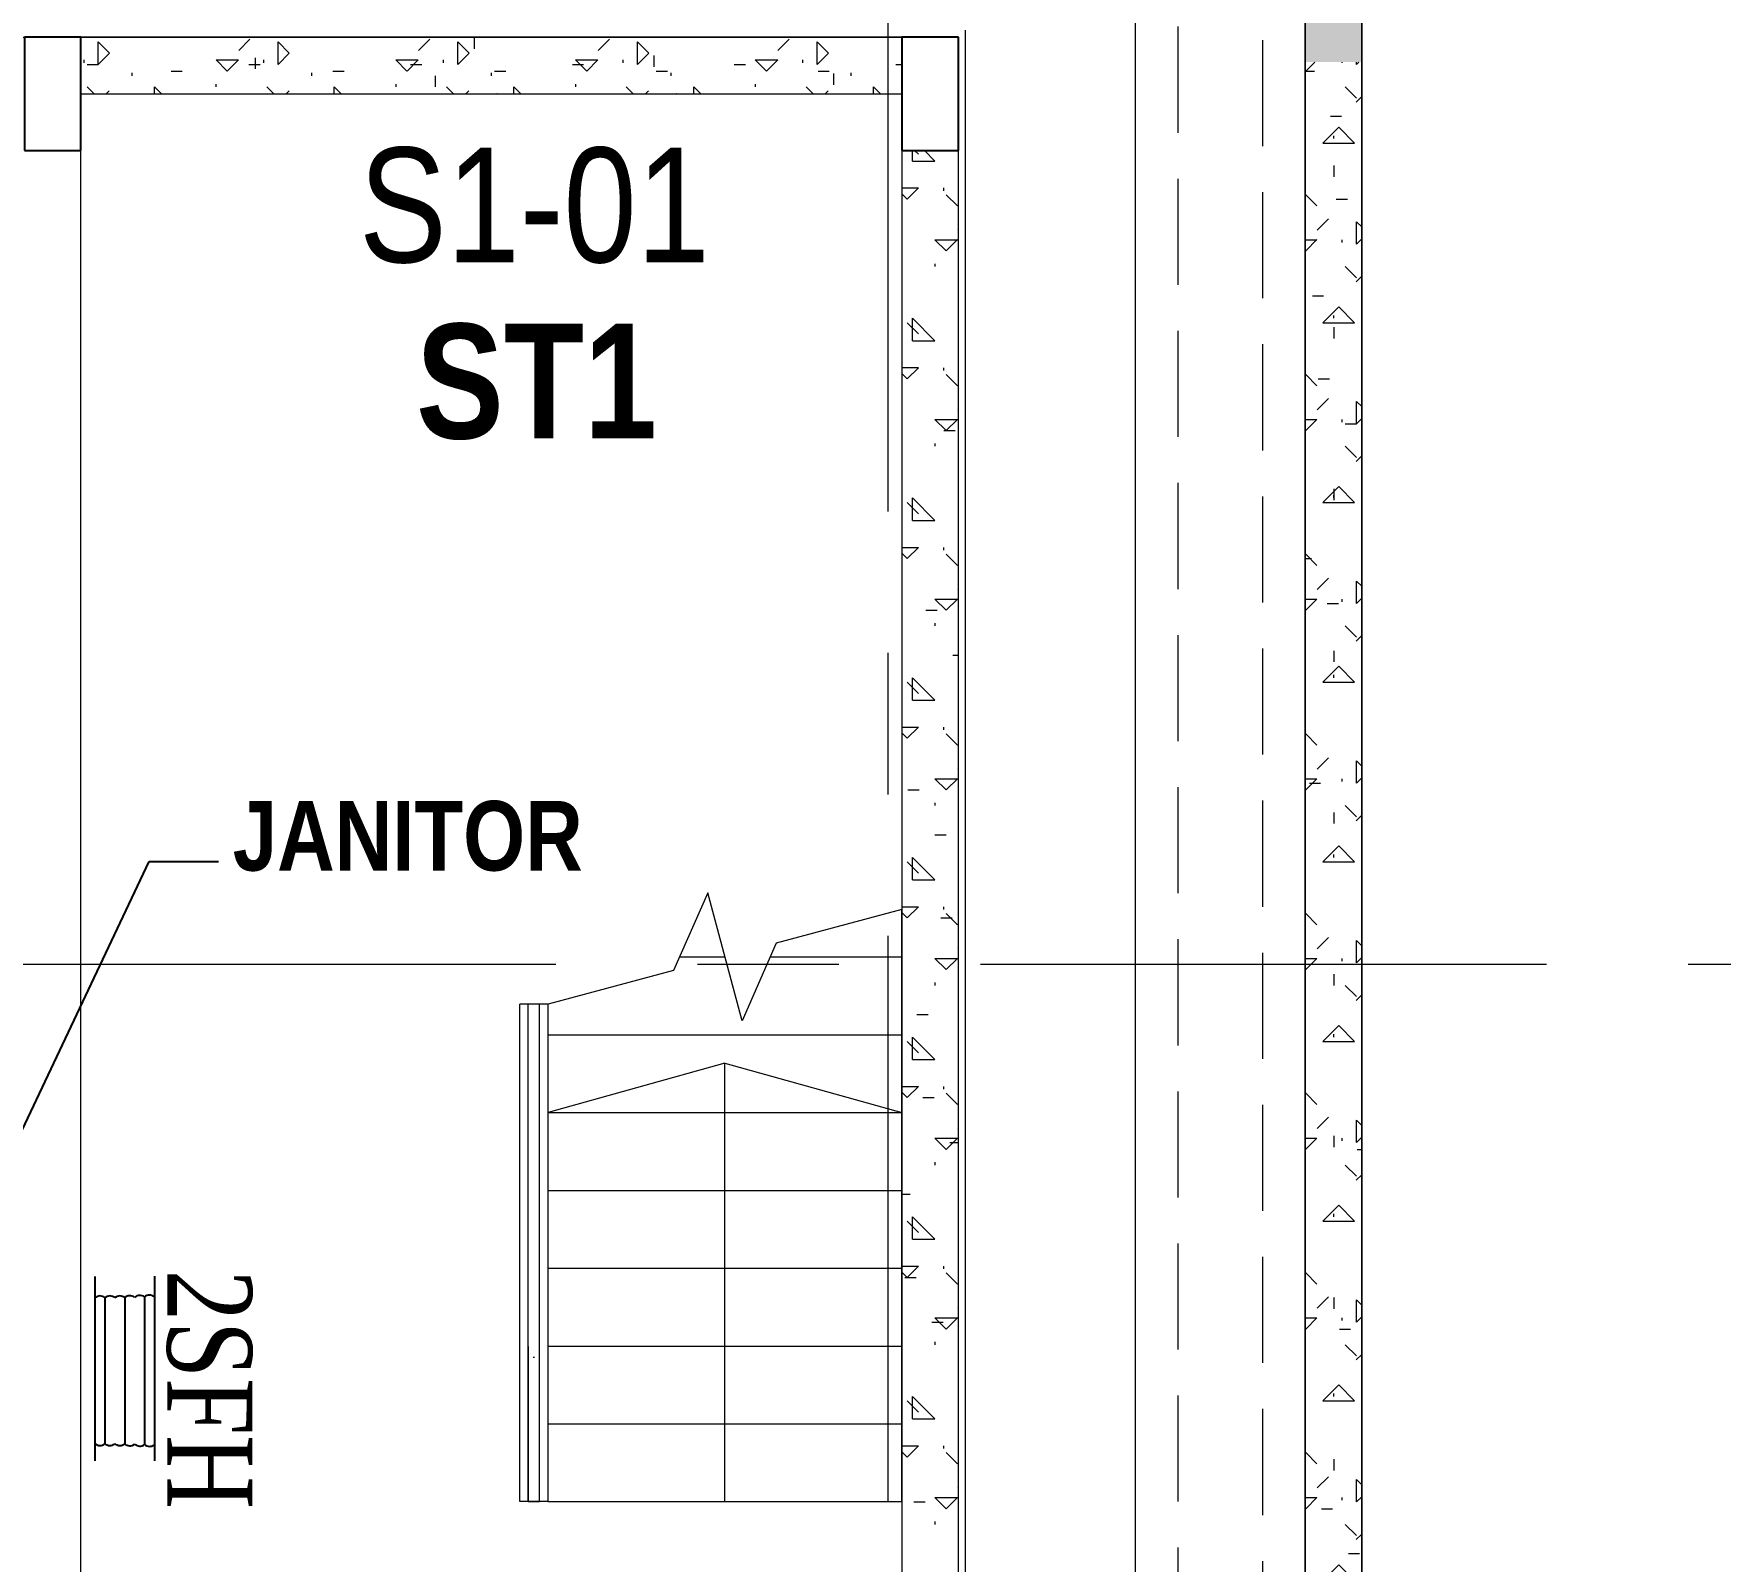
# Model space of a CAD drawing. Header units: millimetres. Extents: x -282761 to 137668, y -273845 to 94451.
# Drawn here: x 11004 to 16962, y -19735 to -14337 of the extents above; entities that cross this region are included whole.
import ezdxf
from ezdxf import colors
from ezdxf.entities.mleader import LeaderData, LeaderLine
from ezdxf.math import Vec2, Vec3

# ---------------------------------------------------------------- set-up
doc = ezdxf.new("R2010")
doc.units = ezdxf.units.MM
doc.linetypes.add('BLK_2 - 1ST__2ND_STOREY_PLAN-archi clean_11 SEPT 2024$0$IDA - Grid Line', pattern=[3500, 2000, -500, 500, -500])
doc.linetypes.add('BLK_2 - 1ST__2ND_STOREY_PLAN-archi clean_11 SEPT 2024$0$IDA - Hidden 065', pattern=[537.5, 375, -162.5])
for name, color, linetype in [('ANNOTATION', 7, 'Continuous'), ('M-_FIRE----_E-', 14, 'Continuous'), ('ROOMNAME', 7, 'Continuous')]:
    doc.layers.add(name, color=color, linetype=linetype)
for name, color, linetype, lineweight in [('BLK_2 - 1ST__2ND_STOREY_PLAN-archi clean_11 SEPT 2024$0$0-1', 8, 'Continuous', 5), ('BLK_2 - 1ST__2ND_STOREY_PLAN-archi clean_11 SEPT 2024$0$1599_DB_A_BLK2_HQ_R21- LINKVIEW_BLK2_1ST STOREY Toilet JOH$0$A-_HANR----_E3', 8, 'Continuous', 9), ('BLK_2 - 1ST__2ND_STOREY_PLAN-archi clean_11 SEPT 2024$0$1599_DB_A_BLK2_HQ_R21- LINKVIEW_BLK2_1ST STOREY Toilet JOH$0$A-_HANR----_E6', 8, 'Continuous', 9), ('BLK_2 - 1ST__2ND_STOREY_PLAN-archi clean_11 SEPT 2024$0$1599_DB_A_BLK2_HQ_R21- LINKVIEW_BLK2_1ST STOREY Toilet JOH$0$S-_COLN----_E', 8, 'Continuous', 9), ('BLK_2 - 1ST__2ND_STOREY_PLAN-archi clean_11 SEPT 2024$0$1599_DB_A_BLK2_HQ_R21- LINKVIEW_BLK2_1ST STOREY Toilet JOH$0$S-_COLN----_E-1', 8, 'Continuous', 25), ('BLK_2 - 1ST__2ND_STOREY_PLAN-archi clean_11 SEPT 2024$0$_CATCHMENT_DRAIN', 8, 'Continuous', 0), ('BLK_2 - 1ST__2ND_STOREY_PLAN-archi clean_11 SEPT 2024$0$_CATCHMENT_DRAIN_HD', 8, 'BLK_2 - 1ST__2ND_STOREY_PLAN-archi clean_11 SEPT 2024$0$IDA - Hidden 065', 0), ('BLK_2 - 1ST__2ND_STOREY_PLAN-archi clean_11 SEPT 2024$0$A-_DETA----_E-1', 8, 'Continuous', 9), ('BLK_2 - 1ST__2ND_STOREY_PLAN-archi clean_11 SEPT 2024$0$A-_FLOR----_E', 8, 'Continuous', 9), ('BLK_2 - 1ST__2ND_STOREY_PLAN-archi clean_11 SEPT 2024$0$A-_HANR----_E6', 8, 'Continuous', 9), ('BLK_2 - 1ST__2ND_STOREY_PLAN-archi clean_11 SEPT 2024$0$A-_HANR----_E6-1', 8, 'Continuous', 9), ('BLK_2 - 1ST__2ND_STOREY_PLAN-archi clean_11 SEPT 2024$0$A-_WALL----_E', 8, 'Continuous', 9), ('BLK_2 - 1ST__2ND_STOREY_PLAN-archi clean_11 SEPT 2024$0$A-_WALL----_E-1', 8, 'Continuous', 18), ('BLK_2 - 1ST__2ND_STOREY_PLAN-archi clean_11 SEPT 2024$0$A-_WALL----_H-1', 8, 'Continuous', 9), ('BLK_2 - 1ST__2ND_STOREY_PLAN-archi clean_11 SEPT 2024$0$A-_WALLPRTN_E-1', 8, 'Continuous', 18), ('BLK_2 - 1ST__2ND_STOREY_PLAN-archi clean_11 SEPT 2024$0$S-_ANOTGRID_E-1', 8, 'BLK_2 - 1ST__2ND_STOREY_PLAN-archi clean_11 SEPT 2024$0$IDA - Grid Line', 9), ('BLK_2 - 1ST__2ND_STOREY_PLAN-archi clean_11 SEPT 2024$0$S-_COLN----_E-1', 8, 'Continuous', 25), ('BLK_2 - 1ST__2ND_STOREY_PLAN-archi clean_11 SEPT 2024$0$S-_COLN----_E-2', 8, 'Continuous', 9), ('BLK_2 - 1ST__2ND_STOREY_PLAN-archi clean_11 SEPT 2024$0$S-_COLN----_E-3', 8, 'Continuous', 9), ('BLK_2 - 1ST__2ND_STOREY_PLAN-archi clean_11 SEPT 2024$0$S-_STRC----_A', 8, 'Continuous', 9), ('BLK_2 - 1ST__2ND_STOREY_PLAN-archi clean_11 SEPT 2024$0$S-_STRC----_E', 8, 'Continuous', 9)]:
    doc.layers.add(name, color=color, linetype=linetype, lineweight=lineweight)
doc.styles.add('BLK_2 - 1ST__2ND_STOREY_PLAN_12  JUNE 2024$0$Arial Narrow_2', font='ARIALN.TTF', dxfattribs={"height": 500})
doc.styles.add('BLK_2 - 1ST__2ND_STOREY_PLAN_12  JUNE 2024$0$Arial Narrow_B_2', font='ARIALNB.TTF', dxfattribs={"height": 500})
doc.styles.get("Standard").update_dxf_attribs({"font": 'arial.ttf'})
doc.styles.add('TIME', font='times.ttf', dxfattribs={"width": 0.8})
doc.dimstyles.new('ROOM', dxfattribs={"dimscale": 1000, "dimtxt": 0.18, "dimasz": 0.18, "dimexe": 0.18, "dimexo": 0.0625, "dimgap": 0.09, "dimtad": 0, "dimtih": 1, "dimtoh": 1, "dimdec": 0, "dimzin": 0, "dimdsep": 46, "dimtxsty": 'Standard', "dimblk": 'OBLIQUE', "dimcen": 0.09, "dimadec": 0, "dimazin": 0, "dimtfac": 1, "dimtdec": 0, "dimtofl": 0, "dimtmove": 0, "dimatfit": 3, "dimldrblk": 'DOT', "dimfxl": 1, "dimtolj": 1, "dimtzin": 0, "dimarcsym": 0})
pattern_1 = [(0, (0, 0), (635, 635), [79.375, -555.625]), (90, (0, 0), (-635, 635), [79.375, -555.625]), (135, (79.38, 0), (-635.0003, 0), [112.253, -785.772]), (0, (79.4, 357.2), (635, 635), [79.375, -555.625]), (45, (119.06, 317.5), (0, 635.0003), [56.127, -841.899]), (135, (119.06, 317.5), (-635.0003, 0), [56.127, -841.899]), (0, (317.5, 515.94), (635, 635), [112.253, -522.747]), (45, (317.5, 515.94), (0, 635.0003), [79.375, -818.651]), (135, (429.75, 515.94), (-635.0003, 0), [79.375, -818.651]), (90, (436.56, 158.75), (-635, 635), [79.375, -555.625]), (45, (436.56, 158.75), (0, 635.0003), [56.127, -841.899]), (135, (476.25, 198.44), (-635.0003, 0), [56.127, -841.899]), (0, (79.4, 158.75), (635, 635), [39.687, -531.812]), (0, (555.6, 317.5), (635, 635), [39.687, -531.812]), (90, (357.2, 396.9), (-635, 635), [39.687, -531.812]), (135, (436.56, 39.7), (-635.0003, 0), [56.127, -841.899]), (135, (158.75, 476.25), (-635.0003, 0), [56.127, -841.899]), (45, (297.66, 208.36), (0, 635.0003), [56.127, -841.899]), (90, (218.3, 79.4), (-635, 635), [9.922, -625.078]), (90, (248.05, 347.27), (-635, 635), [9.922, -625.078]), (90, (545.7, 456.4), (-635, 635), [9.922, -625.078]), (90, (555.6, 119.06), (-635, 635), [9.922, -625.078])]
pattern_2 = [(0, (-131307.1, -42727.7), (635, 635), [79.375, -555.625]), (90, (-131307.1, -42727.7), (-635, 635), [79.375, -555.625]), (135, (-131227.7, -42727.7), (-635, 0), [112.253, -785.772]), (0, (-131227.7, -42370.5), (635, 635), [79.375, -555.625]), (45, (-131188, -42410.2), (0, 635), [56.127, -841.899]), (135, (-131188, -42410.2), (-635, 0), [56.127, -841.899]), (0, (-130989.6, -42211.8), (635, 635), [112.253, -522.747]), (45, (-130989.6, -42211.8), (0, 635), [79.375, -818.651]), (135, (-130877.33, -42211.8), (-635, 0), [79.375, -818.651]), (90, (-130870.5, -42568.96), (-635, 635), [79.375, -555.625]), (45, (-130870.5, -42568.96), (0, 635), [56.127, -841.899]), (135, (-130830.83, -42529.3), (-635, 0), [56.127, -841.899]), (0, (-131227.7, -42568.96), (635, 635), [39.687, -531.812]), (0, (-130751.46, -42410.2), (635, 635), [39.687, -531.812]), (90, (-130949.9, -42330.84), (-635, 635), [39.687, -531.813]), (135, (-130870.5, -42688.03), (-635, 0), [56.127, -841.899]), (135, (-131148.33, -42251.46), (-635, 0), [56.127, -841.899]), (45, (-131009.43, -42519.36), (0, 635), [56.127, -841.899]), (90, (-131088.8, -42648.34), (-635, 635), [9.922, -625.078]), (90, (-131059.03, -42380.45), (-635, 635), [9.922, -625.078]), (90, (-130761.4, -42271.3), (-635, 635), [9.922, -625.078]), (90, (-130751.46, -42608.65), (-635, 635), [9.922, -625.078])]

# ---------------------------------------------------------------- blocks, each defined once
blk = doc.blocks.new('2SFH')
for p, q in [((-60515.9, -53977.6), (-59701.4, -53977.6)), ((-60424.2, -54021.3), (-59773.1, -54021.3)), ((-60421.6, -54108.9), (-59775.7, -54108.9)), ((-60421.6, -54196.5), (-59775.7, -54196.5)), ((-60514.8, -54240.3), (-59700.3, -54240.3))]:
    blk.add_line(p, q)
for centre, start, end in [((-60398.7, -53998.7), 141.73316, 221.64157), ((-59798.6, -53998.7), 318.35843, 38.26684), ((-60397.4, -54042.5), 141.73316, 221.64157), ((-60396.1, -54086.2), 141.73316, 221.64157), ((-59801.2, -54086.2), 318.35843, 38.26684), ((-59799.9, -54042.5), 318.35843, 38.26684), ((-60394.8, -54130), 141.73316, 221.64157), ((-59802.5, -54130), 318.35843, 38.26684), ((-60394.8, -54173.8), 141.73316, 221.64157), ((-60394.8, -54217.6), 141.73316, 221.64157), ((-59802.5, -54173.8), 318.35843, 38.26684), ((-59802.5, -54217.6), 318.35843, 38.26684)]:
    blk.add_arc(centre, 34.1, start, end)
at = {"style": 'TIME', "width": 0.8}
blk.add_text('2SFH', height=375, dxfattribs=at).set_placement((-60545.1, -53920.9))
blk = doc.blocks.new('_Dot')
at = {"color": 0, "linetype": 'ByBlock', "lineweight": -2}
blk.add_line((-0.5, 0), (-1, 0), dxfattribs=at)
at = {"color": 0, "linetype": 'ByBlock', "const_width": 0.5}
blk.add_lwpolyline([(-0.25, 0, 1), (0.25, 0, 1)], format="xyb", close=True, dxfattribs=at)
blk = doc.blocks.new('_Oblique')
at = {"color": 0, "linetype": 'ByBlock', "lineweight": -2}
blk.add_line((-0.5, -0.5), (0.5, 0.5), dxfattribs=at)
blk = doc.blocks.new('BLK_2 - 1ST__2ND_STOREY_PLAN-archi clean_11 SEPT 2024$0$Top Rail Type - Top Rail_Internal_-3065564-BLK 2 1ST STOREY PLAN')
at = {"layer": 'BLK_2 - 1ST__2ND_STOREY_PLAN-archi clean_11 SEPT 2024$0$A-_HANR----_E6'}
for p, q in [((12750.7, -18976.7), (12750.7, -19524.7)), ((12790.7, -19524.7), (12790.7, -18976.7)), ((12768.6, -19013.7), (12772.8, -19013.7))]:
    blk.add_line(p, q, dxfattribs=at)
at = {"layer": 'BLK_2 - 1ST__2ND_STOREY_PLAN-archi clean_11 SEPT 2024$0$A-_HANR----_E6', "flags": 128}
for points in [[(12788, -19524.7), (12784.9, -19524.7), (12780.7, -19524.7), (12775.9, -19524.7), (12770.7, -19524.7), (12765.5, -19524.7), (12760.7, -19524.7), (12756.6, -19524.7), (12753.4, -19524.7)], [(12753.4, -19524.7), (12756.6, -19524.7), (12760.7, -19524.7), (12765.5, -19524.7), (12770.7, -19524.7), (12775.9, -19524.7), (12780.7, -19524.7), (12784.9, -19524.7), (12788, -19524.7)]]:
    blk.add_lwpolyline(points, dxfattribs=at)
blk = doc.blocks.new('BLK_2 - 1ST__2ND_STOREY_PLAN-archi clean_11 SEPT 2024$0$Top Rail Type - Top Rail_Internal_-V4-BLK 2 1ST STOREY PLAN')
at = {"layer": 'BLK_2 - 1ST__2ND_STOREY_PLAN-archi clean_11 SEPT 2024$0$A-_HANR----_E6'}
for p, q in [((12790.7, -17767.1), (12750.7, -17767.1)), ((12750.7, -19524.7), (12750.7, -17767.1)), ((12790.7, -19524.7), (12790.7, -17767.1)), ((12750.7, -19524.7), (12790.7, -19524.7))]:
    blk.add_line(p, q, dxfattribs=at)
blk = doc.blocks.new('BLK_2 - 1ST__2ND_STOREY_PLAN-archi clean_11 SEPT 2024$0$IDA - Rectangle Column - 200W X 400D-V7-BLK 2 1ST STOREY PLAN')
at = {"layer": 'BLK_2 - 1ST__2ND_STOREY_PLAN-archi clean_11 SEPT 2024$0$S-_COLN----_E-2'}
h = blk.add_hatch(dxfattribs=at)
h.set_pattern_fill('FP_11', color=256, style=0, pattern_type=2)
h.set_pattern_definition([(50, (117136.4, 57277.4), (1821.84, -159.39), [190.5, -2095.5]), (355, (117136.4, 57277.4), (-352.428, 1910.567), [152.4, -1676.4]), (100.451, (117288.2, 57264.1), (1469.426, 1751.166), [161.9, -1780.9]), (46.184, (117136.4, 57785.4), (2710.79, -420.428), [285.75, -3143.25]), (96.636, (117362.3, 57750.3), (2374.026, 2474.276), [242.85, -2671.35]), (351.184, (117136.4, 57785.4), (2374.05, 2474.25), [228.6, -2514.6]), (21, (117390.4, 57658.4), (1516.144, -1022.652), [190.5, -2095.5]), (326, (117390.4, 57658.4), (618.02, 1841.88), [152.4, -1676.4]), (71.451, (117516.7, 57573.2), (2134.171, 819.212), [161.9, -1780.9]), (37.5, (117136.4, 57277.4), (30.886, 845.5504), [83.82, -1572.26, 83.82, -1617.98, -1682.75]), (37.5, (117136.4, 57277.4), (30.886, 845.5504), [-3357.88, 83.82, -1598.93]), (7.5, (117136.4, 57277.4), (668.1966, 1001.806), [83.82, -886.46, 83.82, -1534.16, -641.35]), (7.5, (117136.4, 57277.4), (668.1966, 1001.806), [-2588.26, 83.82, -557.53]), (327.5, (116569.95, 57277.4), (1355.9093, -57.2896), [83.82, -551.18, 83.82, -1897.38, -2628.9]), (327.5, (116569.95, 57277.4), (1355.9093, -57.2896), [-2616.2, 83.82, -2545.08]), (317.5, (116316, 57277.4), (1481.293, 254.266), [83.82, -741.68, 83.82, -1231.9, -1866.9]), (317.5, (116316, 57277.4), (1481.293, 254.266), [-2141.22, 83.82, -1783.08])])
h.paths.add_polyline_path([(-100, -200), (100, -200), (100, 200), (-100, 200), (-100, -27.3)])
at = {"layer": 'BLK_2 - 1ST__2ND_STOREY_PLAN-archi clean_11 SEPT 2024$0$S-_COLN----_E-1'}
for p, q in [((100, 200), (-100, 200)), ((-100, 200), (-100, -200)), ((100, -200), (100, 200)), ((-100, -200), (100, -200))]:
    blk.add_line(p, q, dxfattribs=at)
blk = doc.blocks.new('BLK_2 - 1ST__2ND_STOREY_PLAN-archi clean_11 SEPT 2024$0$1599_DB_A_BLK2_HQ_R21_rvt-1-BLK 2 1ST STOREY PLAN')
at = {"layer": 'BLK_2 - 1ST__2ND_STOREY_PLAN-archi clean_11 SEPT 2024$0$A-_WALL----_H-1'}
h = blk.add_hatch(dxfattribs=at)
h.set_pattern_fill('FP_4', color=256, style=0, pattern_type=2)
h.set_pattern_definition(pattern_1)
h.paths.add_polyline_path([(-115611.4, -57164.9), (-115611.4, -36902.4), (-115811.4, -36902.4), (-115811.4, -57164.9)])
h = blk.add_hatch(dxfattribs=at)
h.set_pattern_fill('FP_4', color=256, style=0, pattern_type=2)
h.set_pattern_definition(pattern_1)
h.paths.add_polyline_path([(-117236.4, -57277.4), (-117236.4, -57077.4), (-120136.4, -57077.4), (-120136.4, -57277.4), (-117401.7, -57277.4)])
h = blk.add_hatch(dxfattribs=at)
h.set_pattern_fill('FP_4', color=256, style=0, pattern_type=2)
h.set_pattern_definition(pattern_1)
h.paths.add_polyline_path([(-115811.4, -64762.4), (-115611.4, -64762.4), (-115611.4, -57164.9), (-115811.4, -57164.9), (-115811.4, -64744.2)])
h = blk.add_hatch(dxfattribs=at)
h.set_pattern_fill('FP_4', color=256, style=0, pattern_type=2)
h.set_pattern_definition(pattern_1)
h.paths.add_polyline_path([(-117036.4, -64562.4), (-117036.4, -57477.4), (-117236.4, -57477.4), (-117236.4, -64562.4), (-117204.1, -64562.4)])
at = {"layer": 'BLK_2 - 1ST__2ND_STOREY_PLAN-archi clean_11 SEPT 2024$0$A-_FLOR----_E'}
for p, q in [((-124236.4, -57077.4), (-117036.4, -57077.4)), ((-117036.4, -57077.4), (-117236.4, -57077.4)), ((-117036.4, -64762.4), (-117036.4, -57077.4))]:
    blk.add_line(p, q, dxfattribs=at)
at = {"layer": 'BLK_2 - 1ST__2ND_STOREY_PLAN-archi clean_11 SEPT 2024$0$A-_WALL----_E'}
for p, q in [((-117236.4, -57077.4), (-120336.4, -57077.4)), ((-117236.4, -57077.4), (-117036.4, -57077.4)), ((-117036.4, -64562.4), (-117036.4, -57077.4))]:
    blk.add_line(p, q, dxfattribs=at)
at = {"layer": 'BLK_2 - 1ST__2ND_STOREY_PLAN-archi clean_11 SEPT 2024$0$A-_WALL----_E-1'}
for p, q in [((-115811.4, -36902.4), (-115811.4, -57164.9)), ((-115611.4, -57164.9), (-115611.4, -36902.4)), ((-117011.4, -64562.4), (-117011.4, -57052.4)), ((-115811.4, -57164.9), (-115811.4, -64762.4)), ((-115611.4, -64562.4), (-115611.4, -57164.9)), ((-120136.4, -57277.4), (-117236.4, -57277.4)), ((-117236.4, -57277.4), (-117236.4, -64562.4))]:
    blk.add_line(p, q, dxfattribs=at)
at = {"layer": 'BLK_2 - 1ST__2ND_STOREY_PLAN-archi clean_11 SEPT 2024$0$A-_WALLPRTN_E-1'}
blk.add_line((-120136.4, -64562.4), (-120136.4, -57277.4), dxfattribs=at)
at = {"layer": 'BLK_2 - 1ST__2ND_STOREY_PLAN-archi clean_11 SEPT 2024$0$S-_STRC----_A'}
for p, q in [((-117861.4, -60702.4), (-118486.4, -60877.4)), ((-117861.4, -60877.4), (-117861.4, -60702.4)), ((-117861.4, -60702.4), (-117236.4, -60877.4)), ((-117861.4, -61152.4), (-117861.4, -60877.4)), ((-117861.4, -61427.4), (-117861.4, -61152.4)), ((-117861.4, -61702.4), (-117861.4, -61427.4)), ((-117861.4, -61977.4), (-117861.4, -61702.4)), ((-117861.4, -62252.4), (-117861.4, -61977.4))]:
    blk.add_line(p, q, dxfattribs=at)
at = {"layer": 'BLK_2 - 1ST__2ND_STOREY_PLAN-archi clean_11 SEPT 2024$0$S-_STRC----_E'}
for p, q in [((-117922, -60101), (-118042.5, -60375.9)), ((-117800.7, -60553.8), (-117922, -60101)), ((-117236.4, -60159.9), (-117680.3, -60278.8)), ((-117236.4, -60327.4), (-117236.4, -60159.9)), ((-117680.3, -60278.8), (-117800.7, -60553.8)), ((-118021.2, -60327.4), (-117861.4, -60327.4)), ((-117701.5, -60327.4), (-117236.4, -60327.4)), ((-117236.4, -60602.4), (-117236.4, -60327.4)), ((-118042.5, -60375.9), (-118486.4, -60494.8)), ((-118486.4, -60602.4), (-118486.4, -60494.8)), ((-118486.4, -60877.4), (-118486.4, -60602.4)), ((-118486.4, -60602.4), (-117236.4, -60602.4)), ((-117236.4, -60877.4), (-117236.4, -60602.4)), ((-118486.4, -61152.4), (-118486.4, -60877.4)), ((-118486.4, -60877.4), (-117236.4, -60877.4)), ((-117236.4, -61152.4), (-117236.4, -60877.4)), ((-118486.4, -61427.4), (-118486.4, -61152.4)), ((-118486.4, -61152.4), (-117236.4, -61152.4)), ((-117236.4, -61427.4), (-117236.4, -61152.4)), ((-118486.4, -61702.4), (-118486.4, -61427.4)), ((-118486.4, -61427.4), (-117236.4, -61427.4)), ((-117236.4, -61702.4), (-117236.4, -61427.4)), ((-118486.4, -61977.4), (-118486.4, -61702.4)), ((-118486.4, -61702.4), (-117236.4, -61702.4)), ((-117236.4, -61977.4), (-117236.4, -61702.4)), ((-118486.4, -62252.4), (-118486.4, -61977.4)), ((-118486.4, -61977.4), (-117236.4, -61977.4)), ((-117236.4, -62252.4), (-117236.4, -61977.4)), ((-118486.4, -62252.4), (-117236.4, -62252.4))]:
    blk.add_line(p, q, dxfattribs=at)
at = {"layer": 'BLK_2 - 1ST__2ND_STOREY_PLAN-archi clean_11 SEPT 2024$0$A-_HANR----_E6-1'}
for name in ['BLK_2 - 1ST__2ND_STOREY_PLAN-archi clean_11 SEPT 2024$0$Top Rail Type - Top Rail_Internal_-V4-BLK 2 1ST STOREY PLAN', 'BLK_2 - 1ST__2ND_STOREY_PLAN-archi clean_11 SEPT 2024$0$Top Rail Type - Top Rail_Internal_-3065564-BLK 2 1ST STOREY PLAN']:
    blk.add_blockref(name, (-131307.1, -42727.7), dxfattribs=at)
at = {"layer": 'BLK_2 - 1ST__2ND_STOREY_PLAN-archi clean_11 SEPT 2024$0$S-_COLN----_E-3'}
blk.add_blockref('BLK_2 - 1ST__2ND_STOREY_PLAN-archi clean_11 SEPT 2024$0$IDA - Rectangle Column - 200W X 400D-V7-BLK 2 1ST STOREY PLAN', (-117136.4, -57277.4), dxfattribs=at)
blk = doc.blocks.new('BLK_2 - 1ST__2ND_STOREY_PLAN-archi clean_11 SEPT 2024$0$1599_DB_A_BLK2_HQ_R21- LINKVIEW_BLK2_1ST STOREY Toilet JOH$0$IDA - Rectangle Column - 200W X 400D-V5-LINKVIEW_BLK2_1ST STOREY')
at = {"layer": 'BLK_2 - 1ST__2ND_STOREY_PLAN-archi clean_11 SEPT 2024$0$1599_DB_A_BLK2_HQ_R21- LINKVIEW_BLK2_1ST STOREY Toilet JOH$0$S-_COLN----_E-1'}
for p, q in [((100, 200), (-100, 200)), ((-100, 200), (-100, -200)), ((100, -200), (100, 200)), ((-100, -200), (100, -200))]:
    blk.add_line(p, q, dxfattribs=at)
blk = doc.blocks.new('BLK_2 - 1ST__2ND_STOREY_PLAN-archi clean_11 SEPT 2024$0$1599_DB_A_BLK2_HQ_R21- LINKVIEW_BLK2_1ST STOREY Toilet JOH$0$IDA - Rectangle Column - 200W X 400D-3769329-LINKVIEW_BLK2_1ST STOREY')
at = {"layer": 'BLK_2 - 1ST__2ND_STOREY_PLAN-archi clean_11 SEPT 2024$0$1599_DB_A_BLK2_HQ_R21- LINKVIEW_BLK2_1ST STOREY Toilet JOH$0$S-_COLN----_E'}
h = blk.add_hatch(dxfattribs=at)
h.set_pattern_fill('FP_9', color=256, style=0, pattern_type=2)
h.set_pattern_definition([(50, (-11070.7, 14549.7), (1821.84, -159.39), [190.5, -2095.5]), (355, (-11070.7, 14549.7), (-352.43, 1910.57), [152.4, -1676.4]), (100.451, (-10918.9, 14536.4), (1469.43, 1751.17), [161.9, -1780.9]), (46.184, (-11070.7, 15057.7), (2710.8, -420.43), [285.75, -3143.25]), (96.636, (-10844.8, 15022.6), (2374.03, 2474.28), [242.85, -2671.35]), (351.184, (-11070.7, 15057.7), (2374.05, 2474.25), [228.6, -2514.6]), (21, (-10816.7, 14930.7), (1516.14, -1022.65), [190.5, -2095.5]), (326, (-10816.7, 14930.7), (618.02, 1841.88), [152.4, -1676.4]), (71.451, (-10690.4, 14845.4), (2134.17, 819.21), [161.9, -1780.9]), (37.5, (-11070.7, 14549.66), (30.886, 845.55), [83.82, -1572.26, 83.82, -1617.98, -1682.75]), (37.5, (-11070.7, 14549.66), (30.886, 845.55), [-3357.88, 83.82, -1598.93]), (7.5, (-11070.7, 14549.7), (668.197, 1001.806), [83.82, -886.46, 83.82, -1534.16, -641.35]), (7.5, (-11070.7, 14549.7), (668.197, 1001.806), [-2588.26, 83.82, -557.53]), (327.5, (-11637.1, 14549.66), (1355.91, -57.29), [83.82, -551.18, 83.82, -1897.38, -2628.9]), (327.5, (-11637.1, 14549.66), (1355.91, -57.29), [-2616.2, 83.82, -2545.08]), (317.5, (-11891.1, 14549.7), (1481.29, 254.27), [83.82, -741.68, 83.82, -1231.9, -1866.9]), (317.5, (-11891.1, 14549.7), (1481.29, 254.27), [-2141.22, 83.82, -1783.08])])
h.paths.add_polyline_path([(-100, -200), (100, -200), (100, 200), (-100, 200), (-100, 95.2)], flags=0)
at = {"layer": 'BLK_2 - 1ST__2ND_STOREY_PLAN-archi clean_11 SEPT 2024$0$1599_DB_A_BLK2_HQ_R21- LINKVIEW_BLK2_1ST STOREY Toilet JOH$0$S-_COLN----_E-1'}
for p, q in [((100, 200), (-100, 200)), ((-100, 200), (-100, -200)), ((100, -200), (100, 200)), ((-100, -200), (100, -200))]:
    blk.add_line(p, q, dxfattribs=at)
blk = doc.blocks.new('BLK_2 - 1ST__2ND_STOREY_PLAN-archi clean_11 SEPT 2024$0$1599_DB_A_BLK2_HQ_R21- LINKVIEW_BLK2_1ST STOREY Toilet JOH$0$Top Rail Type - Top Rail_Internal_-V2-LINKVIEW_BLK2_1ST STOREY')
at = {"layer": 'BLK_2 - 1ST__2ND_STOREY_PLAN-archi clean_11 SEPT 2024$0$1599_DB_A_BLK2_HQ_R21- LINKVIEW_BLK2_1ST STOREY Toilet JOH$0$A-_HANR----_E6'}
for p, q in [((12790.7, -17767.1), (12750.7, -17767.1)), ((12750.7, -19524.7), (12750.7, -17767.1)), ((12790.7, -19524.7), (12790.7, -17767.1)), ((12751.4, -19524.7), (12790, -19524.7))]:
    blk.add_line(p, q, dxfattribs=at)
blk = doc.blocks.new('BLK_2 - 1ST__2ND_STOREY_PLAN-archi clean_11 SEPT 2024$0$1599_DB_A_BLK2_HQ_R21- LINKVIEW_BLK2_1ST STOREY Toilet JOH$0$Top Rail Type - Top Rail_Internal_-3065564-LINKVIEW_BLK2_1ST STOREY')
at = {"layer": 'BLK_2 - 1ST__2ND_STOREY_PLAN-archi clean_11 SEPT 2024$0$1599_DB_A_BLK2_HQ_R21- LINKVIEW_BLK2_1ST STOREY Toilet JOH$0$A-_HANR----_E6'}
for p, q in [((12750.7, -18976.7), (12750.7, -19524.7)), ((12790.7, -19524.7), (12790.7, -18976.7)), ((12768.6, -19013.7), (12772.8, -19013.7))]:
    blk.add_line(p, q, dxfattribs=at)
blk = doc.blocks.new('BLK_2 - 1ST__2ND_STOREY_PLAN-archi clean_11 SEPT 2024$0$1599_DB_A_BLK2_HQ_R21- LINKVIEW_BLK2_1ST STOREY Toilet JOH$0$Railing - Railing-3065563-LINKVIEW_BLK2_1ST STOREY')
at = {"layer": 'BLK_2 - 1ST__2ND_STOREY_PLAN-archi clean_11 SEPT 2024$0$1599_DB_A_BLK2_HQ_R21- LINKVIEW_BLK2_1ST STOREY Toilet JOH$0$A-_HANR----_E3'}
for p, q in [((12750.7, -17767.1), (12720.7, -17767.1)), ((12720.7, -19524.7), (12720.7, -17767.1)), ((12820.7, -17767.1), (12790.7, -17767.1)), ((12820.7, -19524.7), (12820.7, -17767.1)), ((12750.7, -19524.7), (12720.7, -19524.7)), ((12820.7, -19524.7), (12790.7, -19524.7))]:
    blk.add_line(p, q, dxfattribs=at)
blk = doc.blocks.new('BLK_2 - 1ST__2ND_STOREY_PLAN-archi clean_11 SEPT 2024')
at = {"layer": 'BLK_2 - 1ST__2ND_STOREY_PLAN-archi clean_11 SEPT 2024$0$1599_DB_A_BLK2_HQ_R21- LINKVIEW_BLK2_1ST STOREY Toilet JOH$0$S-_COLN----_E'}
h = blk.add_hatch(dxfattribs=at)
h.set_pattern_fill('FP_3', color=256, style=0, pattern_type=2)
h.set_pattern_definition(pattern_2)
h.paths.add_polyline_path([(-115811.4, -57164.9), (-115611.4, -57164.9), (-115611.4, -36902.4), (-115811.4, -36902.4), (-115811.4, -55903.3)], flags=0)
h = blk.add_hatch(dxfattribs=at)
h.set_pattern_fill('FP_3', color=256, style=0, pattern_type=2)
h.set_pattern_definition(pattern_2)
h.paths.add_polyline_path([(-119727.9, -57277.4), (-117236.4, -57277.4), (-117236.4, -57077.4), (-120136.4, -57077.4), (-120136.4, -57277.4)], flags=0)
h = blk.add_hatch(dxfattribs=at)
h.set_pattern_fill('FP_3', color=256, style=0, pattern_type=2)
h.set_pattern_definition(pattern_2)
h.paths.add_polyline_path([(-115611.4, -64762.4), (-115611.4, -57164.9), (-115811.4, -57164.9), (-115811.4, -64762.4)], flags=0)
h = blk.add_hatch(dxfattribs=at)
h.set_pattern_fill('FP_3', color=256, style=0, pattern_type=2)
h.set_pattern_definition(pattern_2)
h.paths.add_polyline_path([(-117236.4, -64562.4), (-117036.4, -64562.4), (-117036.4, -57477.4), (-117236.4, -57477.4), (-117236.4, -63576.8)], flags=0)
for p, q in [((-115811.4, -36902.4), (-115811.4, -57164.9)), ((-115611.4, -57164.9), (-115611.4, -36902.4)), ((-117236.4, -57077.4), (-120136.4, -57077.4)), ((-117011.4, -64562.4), (-117011.4, -57052.4)), ((-115811.4, -57164.9), (-115811.4, -65002.4)), ((-115611.4, -64562.4), (-115611.4, -57164.9)), ((-120136.4, -57277.4), (-117236.4, -57277.4)), ((-120136.4, -64762.4), (-120136.4, -57477.4)), ((-117236.4, -57477.4), (-117236.4, -64562.4)), ((-117036.4, -64762.4), (-117036.4, -57477.4)), ((-117922, -60101), (-118042.5, -60375.9)), ((-117800.7, -60553.8), (-117922, -60101)), ((-117236.4, -60159.9), (-117680.3, -60278.8)), ((-117680.3, -60278.8), (-117800.7, -60553.8)), ((-118021.2, -60327.4), (-117861.4, -60327.4)), ((-117701.5, -60327.4), (-117236.4, -60327.4)), ((-118042.5, -60375.9), (-118486.4, -60494.8)), ((-118486.4, -60602.4), (-117236.4, -60602.4)), ((-117861.4, -60702.4), (-118486.4, -60877.4)), ((-117861.4, -60702.4), (-117236.4, -60877.4)), ((-117861.4, -60877.4), (-117861.4, -60702.4)), ((-118486.4, -60877.4), (-117236.4, -60877.4)), ((-117861.4, -61152.4), (-117861.4, -60877.4)), ((-118486.4, -61152.4), (-117236.4, -61152.4)), ((-117861.4, -61427.4), (-117861.4, -61152.4)), ((-118486.4, -61427.4), (-117236.4, -61427.4)), ((-117861.4, -61702.4), (-117861.4, -61427.4)), ((-118486.4, -61702.4), (-117236.4, -61702.4)), ((-117861.4, -61977.4), (-117861.4, -61702.4)), ((-118486.4, -61977.4), (-117236.4, -61977.4)), ((-117861.4, -62252.4), (-117861.4, -61977.4)), ((-118486.4, -62252.4), (-117236.4, -62252.4))]:
    blk.add_line(p, q, dxfattribs=at)
at = {"layer": 'BLK_2 - 1ST__2ND_STOREY_PLAN-archi clean_11 SEPT 2024$0$_CATCHMENT_DRAIN'}
for p, q in [((-115811.4, -64062.4), (-115811.4, -54977.4)), ((-116411.4, -64062.4), (-116411.4, -55577.4))]:
    blk.add_line(p, q, dxfattribs=at)
at = {"layer": 'BLK_2 - 1ST__2ND_STOREY_PLAN-archi clean_11 SEPT 2024$0$_CATCHMENT_DRAIN_HD'}
blk.add_lwpolyline([(-116261.4, -55427.4), (-116261.4, -63912.4), (-115961.4, -63912.4), (-115961.4, -55127.4)], dxfattribs=at)
at = {"layer": 'BLK_2 - 1ST__2ND_STOREY_PLAN-archi clean_11 SEPT 2024$0$A-_DETA----_E-1'}
blk.add_line((-115611.4, -56124.2), (-115611.4, -64562.4), dxfattribs=at)
at = {"layer": 'BLK_2 - 1ST__2ND_STOREY_PLAN-archi clean_11 SEPT 2024$0$S-_ANOTGRID_E-1'}
for p, q in [((-117286.4, -28753), (-117286.4, -124071.4)), ((-141458.5, -60352.4), (-97513.5, -60352.4))]:
    blk.add_line(p, q, dxfattribs=at)
at = {"layer": 'BLK_2 - 1ST__2ND_STOREY_PLAN-archi clean_11 SEPT 2024$0$0-1'}
blk.add_blockref('BLK_2 - 1ST__2ND_STOREY_PLAN-archi clean_11 SEPT 2024$0$1599_DB_A_BLK2_HQ_R21_rvt-1-BLK 2 1ST STOREY PLAN', (0, 0), dxfattribs=at)
at = {"layer": 'BLK_2 - 1ST__2ND_STOREY_PLAN-archi clean_11 SEPT 2024$0$1599_DB_A_BLK2_HQ_R21- LINKVIEW_BLK2_1ST STOREY Toilet JOH$0$S-_COLN----_E'}
for name, p in [('BLK_2 - 1ST__2ND_STOREY_PLAN-archi clean_11 SEPT 2024$0$1599_DB_A_BLK2_HQ_R21- LINKVIEW_BLK2_1ST STOREY Toilet JOH$0$IDA - Rectangle Column - 200W X 400D-3769329-LINKVIEW_BLK2_1ST STOREY', (-120236.4, -57277.4)), ('BLK_2 - 1ST__2ND_STOREY_PLAN-archi clean_11 SEPT 2024$0$1599_DB_A_BLK2_HQ_R21- LINKVIEW_BLK2_1ST STOREY Toilet JOH$0$IDA - Rectangle Column - 200W X 400D-V5-LINKVIEW_BLK2_1ST STOREY', (-117136.4, -57277.4)), ('BLK_2 - 1ST__2ND_STOREY_PLAN-archi clean_11 SEPT 2024$0$1599_DB_A_BLK2_HQ_R21- LINKVIEW_BLK2_1ST STOREY Toilet JOH$0$Railing - Railing-3065563-LINKVIEW_BLK2_1ST STOREY', (-131307.1, -42727.7)), ('BLK_2 - 1ST__2ND_STOREY_PLAN-archi clean_11 SEPT 2024$0$1599_DB_A_BLK2_HQ_R21- LINKVIEW_BLK2_1ST STOREY Toilet JOH$0$Top Rail Type - Top Rail_Internal_-V2-LINKVIEW_BLK2_1ST STOREY', (-131307.1, -42727.7)), ('BLK_2 - 1ST__2ND_STOREY_PLAN-archi clean_11 SEPT 2024$0$1599_DB_A_BLK2_HQ_R21- LINKVIEW_BLK2_1ST STOREY Toilet JOH$0$Top Rail Type - Top Rail_Internal_-3065564-LINKVIEW_BLK2_1ST STOREY', (-131307.1, -42727.7))]:
    blk.add_blockref(name, p, dxfattribs=at)

msp = doc.modelspace()

# ---------------------------------------------------------------- block references
at = {"layer": 'BLK_2 - 1ST__2ND_STOREY_PLAN-archi clean_11 SEPT 2024$0$_CATCHMENT_DRAIN'}
msp.add_blockref('BLK_2 - 1ST__2ND_STOREY_PLAN-archi clean_11 SEPT 2024', (131307.1, 42727.7), dxfattribs=at)
at = {"layer": 'M-_FIRE----_E-', "xscale": 0.8, "yscale": 0.8, "zscale": 0.8, "rotation": 270}
msp.add_blockref('2SFH', (54612.4, -67141), dxfattribs=at)

# ---------------------------------------------------------------- texts
at = {"layer": 'ROOMNAME', "attachment_point": 1}
for s, insert, char_height, width, style in [('S1-01', (12153.2, -14739.5), 405.31, 1559.674, 'BLK_2 - 1ST__2ND_STOREY_PLAN_12  JUNE 2024$0$Arial Narrow_2'), ('S1-01', (12153.2, -14739.5), 405.31, 1559.674, 'BLK_2 - 1ST__2ND_STOREY_PLAN_12  JUNE 2024$0$Arial Narrow_2'), ('ST1', (12354.8, -15362.3), 405.31, 1072.276, 'BLK_2 - 1ST__2ND_STOREY_PLAN_12  JUNE 2024$0$Arial Narrow_B_2'), ('ST1', (12354.8, -15362.3), 405.31, 1072.276, 'BLK_2 - 1ST__2ND_STOREY_PLAN_12  JUNE 2024$0$Arial Narrow_B_2'), ('JANITOR', (11707, -17048.6), 245.98, 2130.902, 'BLK_2 - 1ST__2ND_STOREY_PLAN_12  JUNE 2024$0$Arial Narrow_B_2')]:
    msp.add_mtext(s, dxfattribs=dict(at, insert=insert, char_height=char_height, width=width, style=style))

# ---------------------------------------------------------------- leaders
at = {"layer": 'ANNOTATION'}
ml = msp.add_multileader_mtext('Standard', dxfattribs=at)
ml.set_content('DR 1-2\\P%%C100 DR PIPE\\PF/A\\P\\P%%C50 HR PIPE \\PT/A\\P\\P%%C150 SPK MAIN PIPE\\PT/A', color=256)
ml.set_leader_properties()
ml.build(insert=Vec2(0, 0))
ml.multileader.update_dxf_attribs({"arrow_head_size": 320, "scale": 80})
ctx = ml.context
ctx.base_point, ctx.scale, ctx.char_height, ctx.arrow_head_size, ctx.landing_gap_size, ctx.plane_origin = Vec3(21933.4, -18310.1), 80, 320, 320, 160, Vec3(16236.1, -22158.8)
notes = []
notes.append((ctx, [(0, (1, 1, 0), (20214.1, -18310.1), (1, 0), 1719.3, [(2, [(13970.8, -21043.7), (13970.8, -21225.7), (13970.7, -21450.4)], 0, [])])]))
ctx.mtext.insert, ctx.mtext.flow_direction = Vec3(22093.4, -18147.4), 5
at = {"layer": 'ROOMNAME'}
msp.add_leader([(10507.3, -19174), (11411.8, -17262.2), (11656.9, -17262.2)], dimstyle='ROOM', override={"dimgap": 0.09, "dimtad": 0}, dxfattribs=at)
for ctx, leaders in notes:
    for number, flags, end, landing, length, lines in leaders:
        leader = LeaderData()
        leader.index, (leader.has_last_leader_line, leader.has_dogleg_vector, leader.attachment_direction) = number, flags
        leader.last_leader_point, leader.dogleg_vector, leader.dogleg_length = Vec3(end), Vec3(landing), length
        for number, points, colour, breaks in lines:
            line = LeaderLine()
            line.index, line.vertices, line.color, line.breaks = number, Vec3.list(points), colors.encode_raw_color(colour), breaks
            leader.lines.append(line)
        ctx.leaders.append(leader)

doc.saveas('drawing.dxf')
